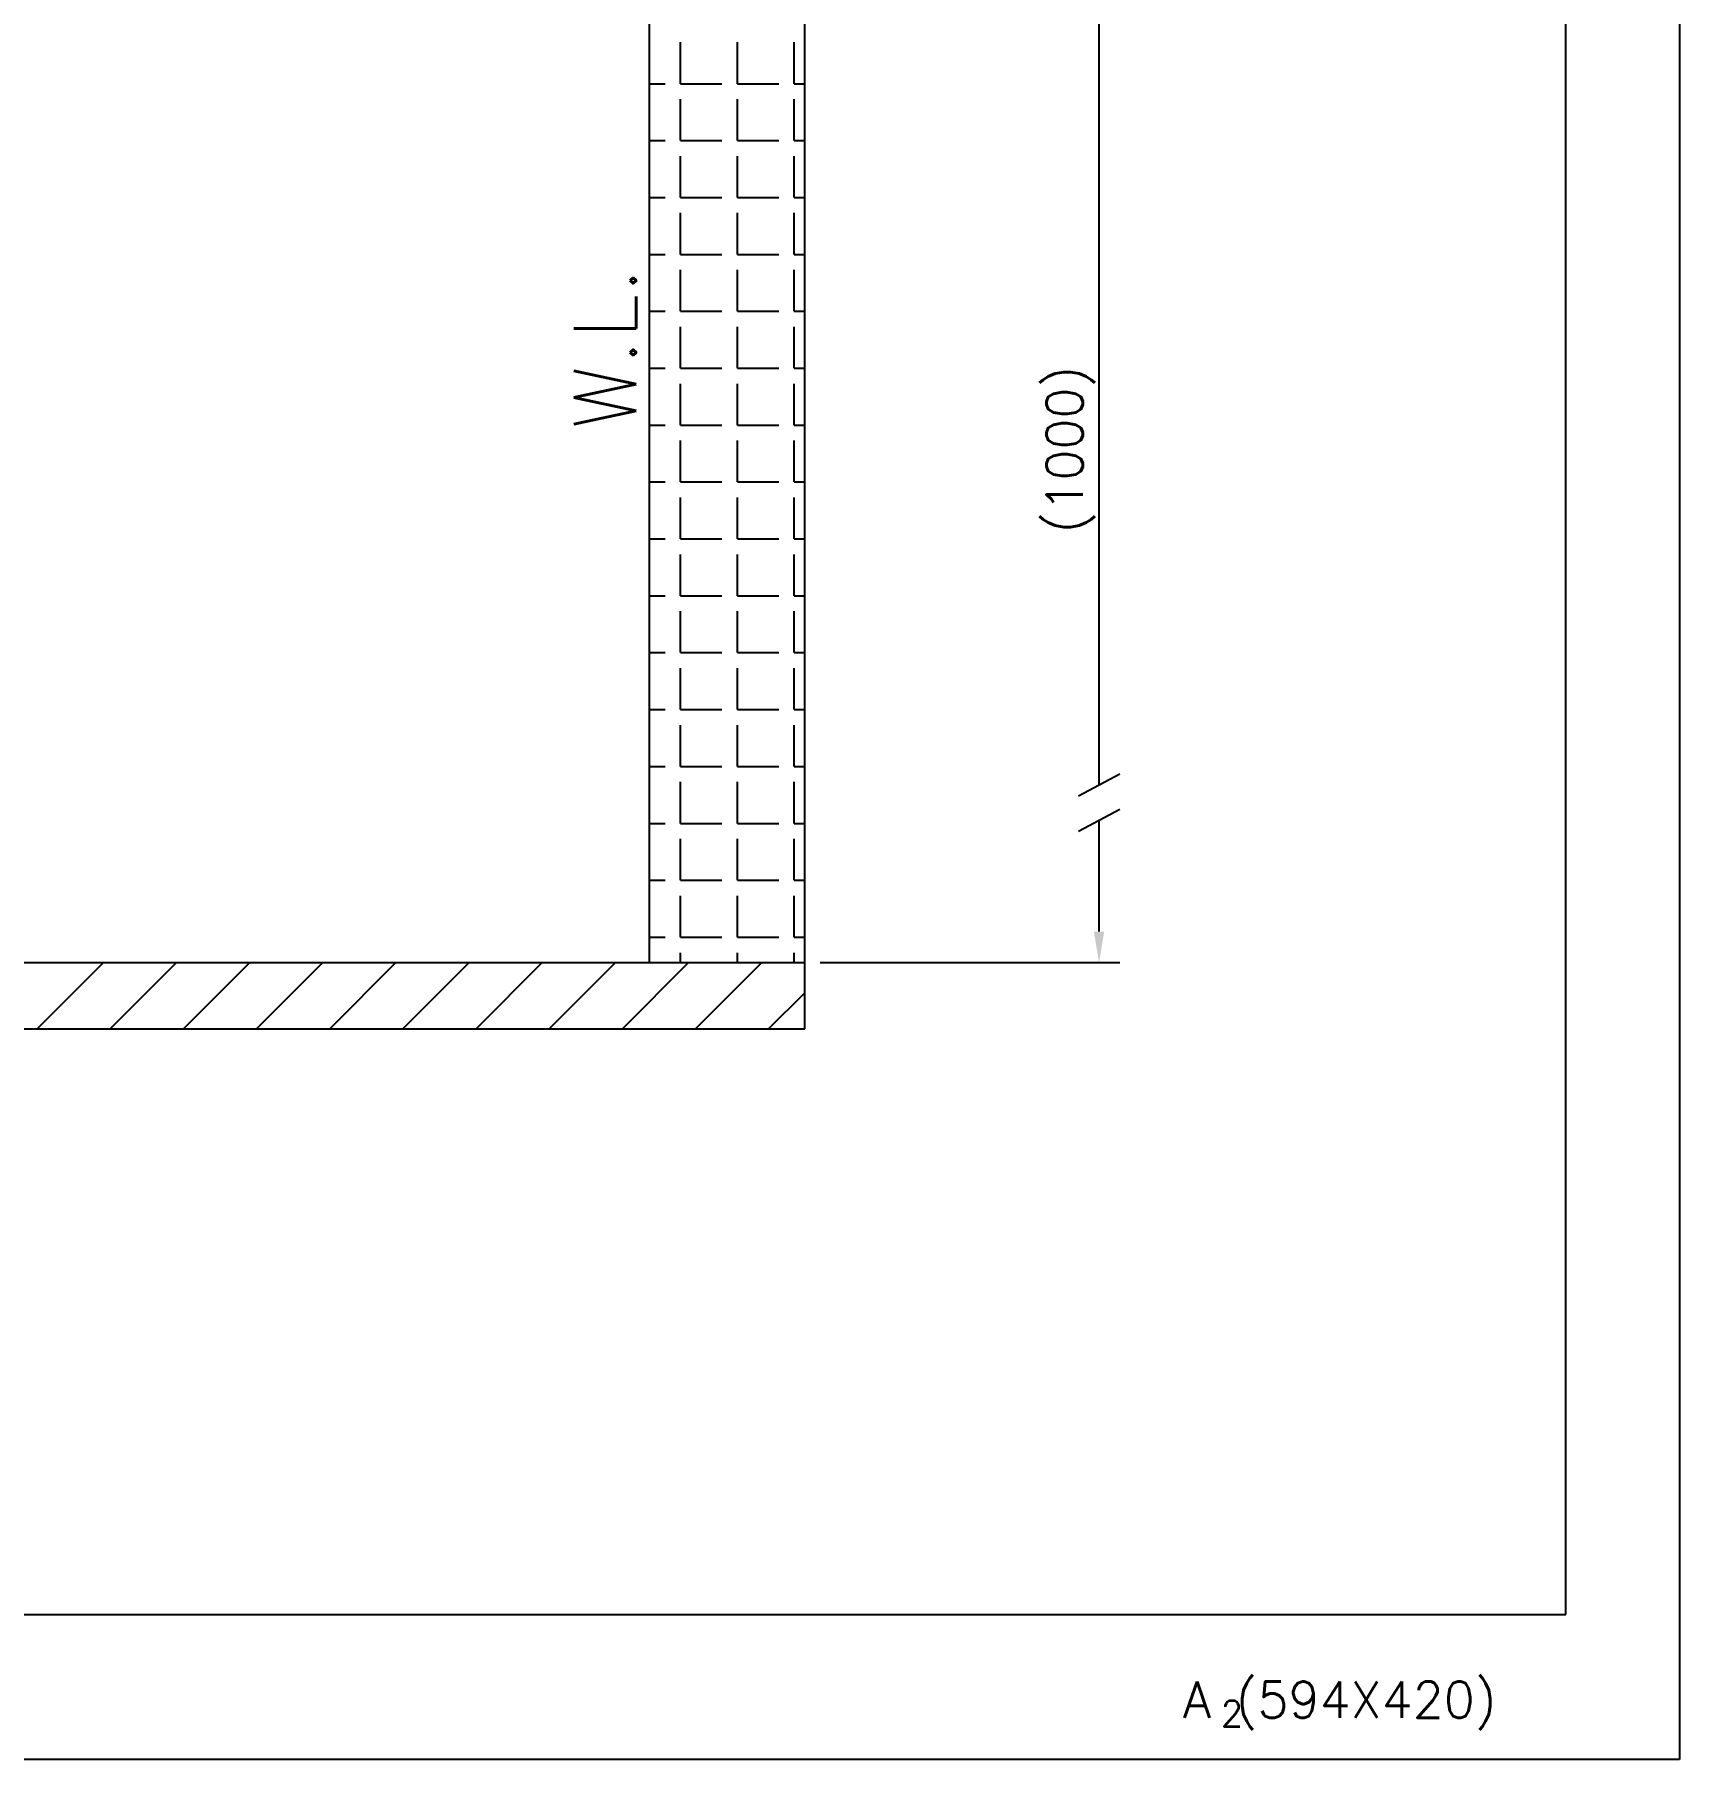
# Model space of a CAD drawing. Extents: x 11840 to 12260, y 2054 to 2648.
# Drawn here: x 12101.3 to 12260.3, y 2053.9 to 2220.6 of the extents above; entities that cross this region are included whole.
import ezdxf

# ---------------------------------------------------------------- set-up
doc = ezdxf.new("R2010")
doc.units = 0
doc.header["$LTSCALE"] = 7
doc.header["$MEASUREMENT"] = 0
doc.layers.get('0').update_dxf_attribs({"color": 2, "linetype": 'CONTINUOUS'})
doc.layers.add('D', color=2, linetype='CONTINUOUS')
doc.layers.add('HT', color=3, linetype='CONTINUOUS')
doc.styles.add('GHS', font='ROMANS.shx', dxfattribs={"bigfont": 'GHS.shx'})

msp = doc.modelspace()

# ---------------------------------------------------------------- linework, layer by layer
for p, q in [((12260.28, 2647.87), (12260.28, 2053.87)), ((12204.17, 2148.07), (12204.17, 2227.09)), ((12204.17, 2133.9), (12204.17, 2144.68)), ((12177.22, 2130.9), (12206.17, 2130.9)), ((12260.28, 2053.87), (11840.28, 2053.87))]:
    msp.add_line(p, q)
at = {"color": 4}
for p, q in [((12249.28, 2067.87), (12249.28, 2616.87)), ((11874.28, 2067.87), (12249.28, 2067.87))]:
    msp.add_line(p, q, dxfattribs=at)
msp.add_solid([(12203.67, 2133.9), (12204.67, 2133.9), (12204.17, 2130.9)])
at = {"layer": 'D'}
for p, q in [((12202.17, 2147.01), (12206.17, 2149.14)), ((12202.17, 2143.61), (12206.17, 2145.74))]:
    msp.add_line(p, q, dxfattribs=at)
at = {"layer": 'HT', "ltscale": 0.5}
for p, q in [((12160.72, 2130.9), (12160.72, 2495.49)), ((12175.72, 2124.5), (12175.72, 2495.49)), ((12163.71, 2215.86), (12163.71, 2219.86)), ((12169.21, 2215.86), (12169.21, 2219.86)), ((12174.71, 2215.86), (12174.71, 2219.86)), ((12160.72, 2215.86), (12162.21, 2215.86)), ((12163.71, 2215.86), (12167.71, 2215.86)), ((12169.21, 2215.86), (12173.21, 2215.86)), ((12174.71, 2215.86), (12175.72, 2215.86)), ((12163.71, 2210.36), (12163.71, 2214.36)), ((12169.21, 2210.36), (12169.21, 2214.36)), ((12174.71, 2210.36), (12174.71, 2214.36)), ((12160.72, 2210.36), (12162.21, 2210.36)), ((12163.71, 2210.36), (12167.71, 2210.36)), ((12169.21, 2210.36), (12173.21, 2210.36)), ((12174.71, 2210.36), (12175.72, 2210.36)), ((12163.71, 2204.86), (12163.71, 2208.86)), ((12169.21, 2204.86), (12169.21, 2208.86)), ((12174.71, 2204.86), (12174.71, 2208.86)), ((12160.72, 2204.86), (12162.21, 2204.86)), ((12163.71, 2204.86), (12167.71, 2204.86)), ((12169.21, 2204.86), (12173.21, 2204.86)), ((12174.71, 2204.86), (12175.72, 2204.86)), ((12163.71, 2199.36), (12163.71, 2203.36)), ((12169.21, 2199.36), (12169.21, 2203.36)), ((12174.71, 2199.36), (12174.71, 2203.36)), ((12160.72, 2199.36), (12162.21, 2199.36)), ((12163.71, 2199.36), (12167.71, 2199.36)), ((12163.71, 2193.86), (12163.71, 2197.86)), ((12169.21, 2199.36), (12173.21, 2199.36)), ((12169.21, 2193.86), (12169.21, 2197.86)), ((12174.71, 2199.36), (12175.72, 2199.36)), ((12174.71, 2193.86), (12174.71, 2197.86)), ((12160.72, 2193.86), (12162.21, 2193.86)), ((12163.71, 2193.86), (12167.71, 2193.86)), ((12169.21, 2193.86), (12173.21, 2193.86)), ((12174.71, 2193.86), (12175.72, 2193.86)), ((12163.71, 2188.36), (12163.71, 2192.36)), ((12169.21, 2188.36), (12169.21, 2192.36)), ((12174.71, 2188.36), (12174.71, 2192.36)), ((12160.72, 2188.36), (12162.21, 2188.36)), ((12163.71, 2188.36), (12167.71, 2188.36)), ((12169.21, 2188.36), (12173.21, 2188.36)), ((12174.71, 2188.36), (12175.72, 2188.36)), ((12163.71, 2182.86), (12163.71, 2186.86)), ((12169.21, 2182.86), (12169.21, 2186.86)), ((12174.71, 2182.86), (12174.71, 2186.86)), ((12160.72, 2182.86), (12162.21, 2182.86)), ((12163.71, 2182.86), (12167.71, 2182.86)), ((12169.21, 2182.86), (12173.21, 2182.86)), ((12174.71, 2182.86), (12175.72, 2182.86)), ((12163.71, 2177.36), (12163.71, 2181.36)), ((12169.21, 2177.36), (12169.21, 2181.36)), ((12174.71, 2177.36), (12174.71, 2181.36)), ((12160.72, 2177.36), (12162.21, 2177.36)), ((12163.71, 2177.36), (12167.71, 2177.36)), ((12169.21, 2177.36), (12173.21, 2177.36)), ((12174.71, 2177.36), (12175.72, 2177.36)), ((12163.71, 2171.86), (12163.71, 2175.86)), ((12169.21, 2171.86), (12169.21, 2175.86)), ((12174.71, 2171.86), (12174.71, 2175.86)), ((12160.72, 2171.86), (12162.21, 2171.86)), ((12163.71, 2171.86), (12167.71, 2171.86)), ((12169.21, 2171.86), (12173.21, 2171.86)), ((12174.71, 2171.86), (12175.72, 2171.86)), ((12163.71, 2166.36), (12163.71, 2170.36)), ((12169.21, 2166.36), (12169.21, 2170.36)), ((12174.71, 2166.36), (12174.71, 2170.36)), ((12160.72, 2166.36), (12162.21, 2166.36)), ((12163.71, 2166.36), (12167.71, 2166.36)), ((12169.21, 2166.36), (12173.21, 2166.36)), ((12174.71, 2166.36), (12175.72, 2166.36)), ((12163.71, 2160.86), (12163.71, 2164.86)), ((12169.21, 2160.86), (12169.21, 2164.86)), ((12174.71, 2160.86), (12174.71, 2164.86)), ((12160.72, 2160.86), (12162.21, 2160.86)), ((12163.71, 2160.86), (12167.71, 2160.86)), ((12163.71, 2155.36), (12163.71, 2159.36)), ((12169.21, 2160.86), (12173.21, 2160.86)), ((12169.21, 2155.36), (12169.21, 2159.36)), ((12174.71, 2160.86), (12175.72, 2160.86)), ((12174.71, 2155.36), (12174.71, 2159.36)), ((12160.72, 2155.36), (12162.21, 2155.36)), ((12163.71, 2155.36), (12167.71, 2155.36)), ((12169.21, 2155.36), (12173.21, 2155.36)), ((12174.71, 2155.36), (12175.72, 2155.36)), ((12163.71, 2149.86), (12163.71, 2153.86)), ((12169.21, 2149.86), (12169.21, 2153.86)), ((12174.71, 2149.86), (12174.71, 2153.86)), ((12160.72, 2149.86), (12162.21, 2149.86)), ((12163.71, 2149.86), (12167.71, 2149.86)), ((12169.21, 2149.86), (12173.21, 2149.86)), ((12174.71, 2149.86), (12175.72, 2149.86)), ((12163.71, 2144.36), (12163.71, 2148.36)), ((12169.21, 2144.36), (12169.21, 2148.36)), ((12174.71, 2144.36), (12174.71, 2148.36)), ((12160.72, 2144.36), (12162.21, 2144.36)), ((12163.71, 2144.36), (12167.71, 2144.36)), ((12169.21, 2144.36), (12173.21, 2144.36)), ((12174.71, 2144.36), (12175.72, 2144.36)), ((12163.71, 2138.86), (12163.71, 2142.86)), ((12169.21, 2138.86), (12169.21, 2142.86)), ((12174.71, 2138.86), (12174.71, 2142.86)), ((12160.72, 2138.86), (12162.21, 2138.86)), ((12163.71, 2138.86), (12167.71, 2138.86)), ((12169.21, 2138.86), (12173.21, 2138.86)), ((12174.71, 2138.86), (12175.72, 2138.86)), ((12163.71, 2133.36), (12163.71, 2137.36)), ((12169.21, 2133.36), (12169.21, 2137.36)), ((12174.71, 2133.36), (12174.71, 2137.36)), ((12160.72, 2133.36), (12162.21, 2133.36)), ((12163.71, 2133.36), (12167.71, 2133.36)), ((12169.21, 2133.36), (12173.21, 2133.36)), ((12174.71, 2133.36), (12175.72, 2133.36)), ((12163.71, 2130.9), (12163.71, 2131.86)), ((12169.21, 2130.9), (12169.21, 2131.86)), ((12174.71, 2130.9), (12174.71, 2131.86)), ((11935.72, 2130.9), (12175.72, 2130.9)), ((12101.52, 2124.5), (12107.92, 2130.9)), ((12108.59, 2124.5), (12114.99, 2130.9)), ((12115.66, 2124.5), (12122.06, 2130.9)), ((12122.73, 2124.5), (12129.13, 2130.9)), ((12129.8, 2124.5), (12136.2, 2130.9)), ((12136.87, 2124.5), (12143.27, 2130.9)), ((12143.94, 2124.5), (12150.34, 2130.9)), ((12151.02, 2124.5), (12157.42, 2130.9)), ((12158.09, 2124.5), (12164.49, 2130.9)), ((12165.16, 2124.5), (12171.56, 2130.9)), ((12172.23, 2124.5), (12175.72, 2127.99)), ((11935.72, 2124.5), (12175.72, 2124.5))]:
    msp.add_line(p, q, dxfattribs=at)

# ---------------------------------------------------------------- texts
at = {"color": 7, "style": 'GHS'}
for s, height, p in [('A (594X420)', 3.5, (12212.29, 2057.9)), ('2', 2.5, (12215.95, 2057.06))]:
    msp.add_text(s, height=height, dxfattribs=at).set_placement(p)
at = {"insert": (12201.42, 2180.49), "char_height": 3.5, "attachment_point": 5, "rotation": 90, "style": 'GHS'}
msp.add_mtext('(1000)', dxfattribs=at)
at = {"layer": 'D', "ltscale": 0.5, "style": 'GHS'}
msp.add_text('W.L.', height=6, rotation=90, dxfattribs=at).set_placement((12159.41, 2182.43))

doc.saveas('drawing.dxf')
